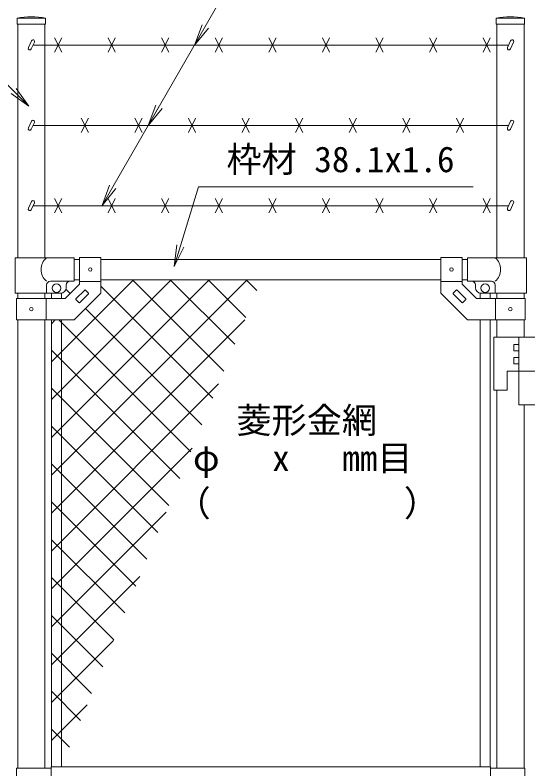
# Model space of a CAD drawing. Units: millimetres, scale not verified. Extents: x -4200 to 4200, y -2970 to 2970.
# Drawn here: x -2539 to -1582, y 240 to 1647 of the extents above; entities that cross this region are included whole.
import ezdxf
from ezdxf.enums import TextEntityAlignment as Align

# ---------------------------------------------------------------- set-up
doc = ezdxf.new("R2010")
doc.units = ezdxf.units.MM
doc.header["$LTSCALE"] = 20
for name, color, linetype, lineweight in [('0-0_D-STR-TXT', 7, 'Continuous', 9), ('0-5_D-STR1', 1, 'Continuous', 18), ('0-8_D-STR3', 3, 'Continuous', 13), ('0-9_D-STR-DIM', 7, 'Continuous', 9), ('0-A_0', 7, 'Continuous', 9), ('0-B_D-STR2', 7, 'Continuous', 9)]:
    doc.layers.add(name, color=color, linetype=linetype, lineweight=lineweight)
doc.styles.add('ＭＳ ゴシック', font='')
doc.styles.get('ＭＳ ゴシック').set_extended_font_data('MS Gothic')

# ---------------------------------------------------------------- blocks, each defined once
blk = doc.blocks.new('_Open')
at = {"layer": '0-A_0'}
blk.add_line((-20, 3.33), (0, 0), dxfattribs=at)
blk.add_lwpolyline([(-20, -3.33), (0, 0), (-20, 0)], dxfattribs=at)
blk = doc.blocks.new('MLeader8')
at = {"layer": '0-0_D-STR-TXT'}
blk.add_line((-2536.78, 1510.15), (-2513.21, 1477.16), dxfattribs=at)
for points in [[(-2541.49, 1505.44), (-2766.16, 1730.11), (-3288.23, 1730.11), (-3295.43, 1730.11)], [(-2546.21, 1500.73), (-2513.21, 1477.16), (-2541.49, 1505.44)]]:
    blk.add_lwpolyline(points, dxfattribs=at)
blk = doc.blocks.new('MLeader10')
at = {"layer": '0-0_D-STR-TXT'}
blk.add_line((-2350.89, 1323.5), (-2376.64, 1292.17), dxfattribs=at)
for points in [[(-2356.67, 1326.82), (-2153.46, 1679.37), (-1897.25, 1679.37), (-1890.05, 1679.37)], [(-2362.44, 1330.15), (-2376.64, 1292.17), (-2356.67, 1326.82)]]:
    blk.add_lwpolyline(points, dxfattribs=at)

msp = doc.modelspace()

# ---------------------------------------------------------------- linework, layer by layer
at = {"layer": '0-0_D-STR-TXT'}
msp.add_lwpolyline([(-1684.26, 1327.04), (-2196.32, 1327.04), (-2241.68, 1180.08)], dxfattribs=at)
at = {"layer": '0-5_D-STR1'}
for p, q in [((-2482.07, 1641.37), (-2535.27, 1641.37)), ((-2535.27, 1630.37), (-2535.27, 1641.37)), ((-2482.07, 1630.37), (-2482.07, 1641.37)), ((-1641.07, 1641.37), (-1587.87, 1641.37)), ((-1641.07, 1630.37), (-1641.07, 1641.37)), ((-1587.87, 1630.37), (-1587.87, 1641.37)), ((-2482.07, 1630.37), (-2535.27, 1630.37)), ((-2534.07, 1630.37), (-2534.07, 1194.37)), ((-2483.27, 1630.37), (-2483.27, 1194.37)), ((-1641.07, 1630.37), (-1587.87, 1630.37)), ((-1639.87, 1630.37), (-1639.87, 1194.37)), ((-1589.07, 1630.37), (-1589.07, 1194.37)), ((-2428.67, 1191.37), (-2418.67, 1191.37)), ((-2378.67, 1191.37), (-1744.47, 1191.37)), ((-1704.47, 1191.37), (-1694.47, 1191.37)), ((-2428.67, 1153.37), (-2418.67, 1153.37)), ((-2378.67, 1153.37), (-1744.47, 1153.37)), ((-1704.47, 1153.37), (-1694.47, 1153.37)), ((-2534.07, 1128.37), (-2534.07, 1118.37)), ((-2483.27, 1128.37), (-2483.27, 1118.37)), ((-1639.87, 1128.37), (-1639.87, 1118.37)), ((-1589.07, 1128.37), (-1589.07, 1118.37)), ((-2534.07, 1078.37), (-2534.07, 241.37)), ((-2483.27, 1078.37), (-2483.27, 241.37)), ((-1639.87, 1078.37), (-1639.87, 1045.87)), ((-1589.07, 1078.37), (-1589.07, 1045.87)), ((-1639.87, 946.87), (-1639.87, 241.37)), ((-1589.07, 919.87), (-1589.07, 241.37))]:
    msp.add_line(p, q, dxfattribs=at)
for centre in [(-2508.67, 1524.94), (-1614.47, 1524.94)]:
    msp.add_arc(centre, 119.43, 77.13052, 102.86948, dxfattribs=at)
at = {"layer": '0-8_D-STR3'}
for p, q in [((-2465.38, 1604.78), (-2451.96, 1577.95)), ((-2465.38, 1577.95), (-2451.96, 1604.78)), ((-2365.38, 1604.78), (-2351.96, 1577.95)), ((-2365.38, 1577.95), (-2351.96, 1604.78)), ((-2265.38, 1604.78), (-2251.96, 1577.95)), ((-2265.38, 1577.95), (-2251.96, 1604.78)), ((-2165.38, 1604.78), (-2151.96, 1577.95)), ((-2165.38, 1577.95), (-2151.96, 1604.78)), ((-2065.38, 1604.78), (-2051.96, 1577.95)), ((-2065.38, 1577.95), (-2051.96, 1604.78)), ((-1965.38, 1604.78), (-1951.96, 1577.95)), ((-1965.38, 1577.95), (-1951.96, 1604.78)), ((-1865.38, 1604.78), (-1851.96, 1577.95)), ((-1865.38, 1577.95), (-1851.96, 1604.78)), ((-1765.38, 1604.78), (-1751.96, 1577.95)), ((-1765.38, 1577.95), (-1751.96, 1604.78)), ((-1665.38, 1604.78), (-1651.96, 1577.95)), ((-1665.38, 1577.95), (-1651.96, 1604.78)), ((-2508.24, 1599.4), (-2514.19, 1586.64)), ((-2502.8, 1596.86), (-2508.75, 1584.1)), ((-1617.78, 1591.37), (-2505.36, 1591.37)), ((-1614.04, 1599.4), (-1619.99, 1586.64)), ((-1608.6, 1596.86), (-1614.55, 1584.1)), ((-2415.38, 1454.78), (-2401.96, 1427.95)), ((-2415.38, 1427.95), (-2401.96, 1454.78)), ((-2315.38, 1454.78), (-2301.96, 1427.95)), ((-2315.38, 1427.95), (-2301.96, 1454.78)), ((-2215.38, 1454.78), (-2201.96, 1427.95)), ((-2215.38, 1427.95), (-2201.96, 1454.78)), ((-2115.38, 1454.78), (-2101.96, 1427.95)), ((-2115.38, 1427.95), (-2101.96, 1454.78)), ((-2015.38, 1454.78), (-2001.96, 1427.95)), ((-2015.38, 1427.95), (-2001.96, 1454.78)), ((-1915.38, 1454.78), (-1901.96, 1427.95)), ((-1915.38, 1427.95), (-1901.96, 1454.78)), ((-1815.38, 1454.78), (-1801.96, 1427.95)), ((-1815.38, 1427.95), (-1801.96, 1454.78)), ((-1715.38, 1454.78), (-1701.96, 1427.95)), ((-1715.38, 1427.95), (-1701.96, 1454.78)), ((-2508.24, 1449.4), (-2514.19, 1436.64)), ((-2502.8, 1446.86), (-2508.75, 1434.1)), ((-1617.78, 1441.37), (-2505.36, 1441.37)), ((-1614.04, 1449.4), (-1619.99, 1436.64)), ((-1608.6, 1446.86), (-1614.55, 1434.1)), ((-2508.24, 1299.4), (-2514.19, 1286.64)), ((-2502.8, 1296.86), (-2508.75, 1284.1)), ((-2465.38, 1304.78), (-2451.96, 1277.95)), ((-2465.38, 1277.95), (-2451.96, 1304.78)), ((-2365.38, 1304.78), (-2351.96, 1277.95)), ((-2365.38, 1277.95), (-2351.96, 1304.78)), ((-2265.38, 1304.78), (-2251.96, 1277.95)), ((-2265.38, 1277.95), (-2251.96, 1304.78)), ((-2165.38, 1304.78), (-2151.96, 1277.95)), ((-2165.38, 1277.95), (-2151.96, 1304.78)), ((-2065.38, 1304.78), (-2051.96, 1277.95)), ((-2065.38, 1277.95), (-2051.96, 1304.78)), ((-1965.38, 1304.78), (-1951.96, 1277.95)), ((-1965.38, 1277.95), (-1951.96, 1304.78)), ((-1865.38, 1304.78), (-1851.96, 1277.95)), ((-1865.38, 1277.95), (-1851.96, 1304.78)), ((-1765.38, 1304.78), (-1751.96, 1277.95)), ((-1765.38, 1277.95), (-1751.96, 1304.78)), ((-1665.38, 1304.78), (-1651.96, 1277.95)), ((-1665.38, 1277.95), (-1651.96, 1304.78)), ((-1614.04, 1299.4), (-1619.99, 1286.64)), ((-1608.6, 1296.86), (-1614.55, 1284.1)), ((-1617.78, 1291.37), (-2505.36, 1291.37)), ((-2428.67, 1194.37), (-2538.62, 1194.37)), ((-2538.62, 1194.37), (-2538.62, 1128.37)), ((-2428.67, 1150.37), (-2428.67, 1194.37)), ((-2418.67, 1194.62), (-2418.67, 1144.94)), ((-2418.67, 1194.62), (-2378.67, 1194.62)), ((-2378.67, 1194.62), (-2378.67, 1128.37)), ((-1744.47, 1194.62), (-1744.47, 1128.37)), ((-1704.47, 1194.62), (-1744.47, 1194.62)), ((-1704.47, 1194.62), (-1704.47, 1144.94)), ((-1694.47, 1194.37), (-1584.52, 1194.37)), ((-1694.47, 1150.37), (-1694.47, 1194.37)), ((-1584.52, 1194.37), (-1584.52, 1128.37)), ((-2480.12, 1128.37), (-2480.12, 1143.37)), ((-2428.67, 1150.37), (-2473.12, 1150.37)), ((-2445.24, 1118.37), (-2418.67, 1144.94)), ((-2443.67, 1138.37), (-2443.67, 1143.37)), ((-2418.67, 1150.12), (-2378.67, 1150.12)), ((-1704.47, 1150.12), (-1744.47, 1150.12)), ((-1677.9, 1118.37), (-1704.47, 1144.94)), ((-1694.47, 1150.37), (-1650.02, 1150.37)), ((-1679.47, 1138.37), (-1679.47, 1143.37)), ((-1643.02, 1128.37), (-1643.02, 1143.37)), ((-2538.62, 1128.37), (-2453.67, 1128.37)), ((-2471.17, 1128.37), (-2471.17, 1118.37)), ((-2452.17, 1128.37), (-2452.17, 1118.37)), ((-2425.34, 1117.77), (-2409.08, 1134.03)), ((-2418.27, 1110.7), (-2402, 1126.96)), ((-2407.66, 1134.03), (-2402, 1128.38)), ((-1715.48, 1134.03), (-1721.14, 1128.38)), ((-1704.88, 1110.7), (-1721.14, 1126.96)), ((-1697.8, 1117.77), (-1714.07, 1134.03)), ((-1670.97, 1128.37), (-1670.97, 1118.37)), ((-1584.52, 1128.37), (-1669.47, 1128.37)), ((-1651.97, 1128.37), (-1651.97, 1118.37)), ((-2536.37, 1118.37), (-2445.24, 1118.37)), ((-2536.37, 1118.37), (-2536.37, 1078.37)), ((-2480.97, 1118.37), (-2480.97, 1078.37)), ((-2425.34, 1116.36), (-2419.68, 1110.7)), ((-1697.8, 1116.36), (-1703.46, 1110.7)), ((-1586.77, 1118.37), (-1677.9, 1118.37)), ((-1642.17, 1118.37), (-1642.17, 1078.37)), ((-1586.77, 1118.37), (-1586.77, 1078.37)), ((-2471.17, 1078.37), (-2471.17, 243.87)), ((-2452.17, 1078.37), (-2452.17, 243.87)), ((-1670.97, 1078.37), (-1670.97, 243.87)), ((-1651.97, 1078.37), (-1651.97, 243.87)), ((-1564.57, 1045.87), (-1645.57, 1045.87)), ((-1645.57, 1045.87), (-1645.57, 946.87)), ((-1598.57, 1045.87), (-1598.57, 919.87)), ((-1608.07, 1032.37), (-1608.07, 1020.37)), ((-1598.57, 1032.37), (-1608.07, 1032.37)), ((-1598.57, 1020.37), (-1608.07, 1020.37)), ((-1608.07, 1008.37), (-1608.07, 996.37)), ((-1598.57, 1008.37), (-1608.07, 1008.37)), ((-1598.57, 996.37), (-1608.07, 996.37)), ((-1542.57, 982.87), (-1620.57, 982.87)), ((-1620.57, 982.87), (-1620.57, 946.87)), ((-1620.57, 946.87), (-1645.57, 946.87)), ((-1507.57, 919.87), (-1598.57, 919.87)), ((-2536.17, 241.37), (-2536.17, 222.87)), ((-2471.57, 241.37), (-2536.17, 241.37)), ((-2471.57, 243.87), (-1651.57, 243.87)), ((-2471.57, 243.87), (-2471.57, 222.87)), ((-1651.57, 243.87), (-1651.57, 188.87)), ((-1651.57, 241.37), (-1587.47, 241.37)), ((-1587.47, 241.37), (-1587.47, 191.37))]:
    msp.add_line(p, q, dxfattribs=at)
for points in [[(-2536.37, 1078.37), (-2428.67, 1078.37), (-2378.67, 1128.37)], [(-1586.77, 1078.37), (-1694.47, 1078.37), (-1744.47, 1128.37)]]:
    msp.add_lwpolyline(points, dxfattribs=at)
for centre, radius in [((-2398.67, 1172.37), 3.25), ((-1724.47, 1172.37), 3.25), ((-2461.67, 1137.37), 8), ((-1661.47, 1137.37), 8), ((-2508.67, 1098.37), 3.25), ((-1614.47, 1098.37), 3.25)]:
    msp.add_circle(centre, radius, dxfattribs=at)
for centre, radius, start, end in [((-2505.52, 1598.13), 3, 334.99524, 154.99707), ((-1611.32, 1598.13), 3, 334.99524, 154.99707), ((-2511.47, 1585.37), 3, 154.99707, 334.99524), ((-1617.27, 1585.37), 3, 154.99707, 334.99524), ((-2505.52, 1448.13), 3, 334.99524, 154.99707), ((-1611.32, 1448.13), 3, 334.99524, 154.99707), ((-2511.47, 1435.37), 3, 154.99707, 334.99524), ((-1617.27, 1435.37), 3, 154.99707, 334.99524), ((-2505.52, 1298.13), 3, 334.99524, 154.99707), ((-1611.32, 1298.13), 3, 334.99524, 154.99707), ((-2511.47, 1285.37), 3, 154.99707, 334.99524), ((-1617.27, 1285.37), 3, 154.99707, 334.99524), ((-2461.93, 1172.37), 28.55, 129.59418, 230.40582), ((-1661.22, 1172.37), 28.55, 309.59418, 50.40582), ((-2473.12, 1143.37), 7, 90, 180), ((-2436.67, 1143.37), 7, 90, 180), ((-1686.47, 1143.37), 7, 0, 90), ((-1650.02, 1143.37), 7, 0, 90), ((-2453.67, 1138.37), 10, 270, 0), ((-2408.37, 1133.33), 1, 45, 135), ((-2402.71, 1127.67), 1, 315, 45), ((-1720.43, 1127.67), 1, 135, 225), ((-1714.78, 1133.33), 1, 45, 135), ((-1669.47, 1138.37), 10, 180, 270), ((-2424.63, 1117.06), 1, 135, 225), ((-1698.51, 1117.06), 1, 315, 45), ((-2418.98, 1111.41), 1, 225, 315), ((-1704.17, 1111.41), 1, 225, 315)]:
    msp.add_arc(centre, radius, start, end, dxfattribs=at)
at = {"layer": '0-B_D-STR2'}
for p, q in [((-2471.17, 788.22), (-2106.02, 1153.37)), ((-2471.17, 858.93), (-2176.74, 1153.37)), ((-2471.17, 929.64), (-2247.45, 1153.37)), ((-2471.17, 1000.35), (-2318.16, 1153.37)), ((-2169.87, 932.48), (-2378.67, 1141.28)), ((-2149.31, 982.63), (-2320.05, 1153.37)), ((-2128.76, 1032.78), (-2249.34, 1153.37)), ((-2108.2, 1082.93), (-2178.63, 1153.37)), ((-2087.64, 1133.09), (-2107.92, 1153.37)), ((-2435.86, 1127.75), (-2443.99, 1135.88)), ((-2190.43, 882.33), (-2407.57, 1099.47)), ((-2471.17, 717.51), (-2109.9, 1078.78)), ((-2471.17, 1071.06), (-2463.87, 1078.37)), ((-2210.99, 832.18), (-2457.18, 1078.37)), ((-2231.55, 782.03), (-2471.17, 1021.65)), ((-2471.17, 646.8), (-2159.03, 958.95)), ((-2252.11, 731.88), (-2471.17, 950.94)), ((-2272.67, 681.73), (-2471.17, 880.23)), ((-2470.39, 576.87), (-2208.15, 839.11)), ((-2293.23, 631.57), (-2471.17, 809.51)), ((-2313.79, 581.42), (-2471.17, 738.8)), ((-2471.17, 505.38), (-2257.28, 719.27)), ((-2334.35, 531.27), (-2471.17, 668.09)), ((-2471.17, 434.67), (-2306.41, 599.43)), ((-2354.91, 481.12), (-2471.17, 597.38)), ((-2375.47, 430.97), (-2471.17, 526.67)), ((-2471.17, 363.96), (-2355.54, 479.59)), ((-2396.03, 380.82), (-2471.17, 455.96)), ((-2416.59, 330.67), (-2471.17, 385.25)), ((-2471.17, 293.25), (-2404.66, 359.75)), ((-2437.15, 280.52), (-2471.17, 314.54))]:
    msp.add_line(p, q, dxfattribs=at)

# ---------------------------------------------------------------- block references
at = {"layer": '0-0_D-STR-TXT'}
for name in ['MLeader8', 'MLeader10']:
    msp.add_blockref(name, (0, 0), dxfattribs=at)
at = {"layer": '0-0_D-STR-TXT', "xscale": 2, "yscale": 2, "rotation": 252.84683}
msp.add_blockref('_Open', (-2242.27, 1178.17), dxfattribs=at)
at = {"layer": '0-9_D-STR-DIM', "xscale": 2, "yscale": 2, "rotation": 240}
for p in [(-2203.9, 1591.37), (-2290.51, 1441.37)]:
    msp.add_blockref('_Open', p, dxfattribs=at)

# ---------------------------------------------------------------- texts
at = {"layer": '0-0_D-STR-TXT', "style": 'ＭＳ ゴシック'}
for s, p in [('枠材 38.1x1.6', (-2144.38, 1339.63)), ('菱形金網', (-2125.73, 852.56)), ('φ   x   mm目', (-2206.95, 782.12)), ('（\u3000\u3000   \u3000\u3000）', (-2239.44, 697.65))]:
    msp.add_text(s, height=48.09, dxfattribs=at).set_placement(p, align=Align.BOTTOM_LEFT)

doc.saveas('drawing.dxf')
